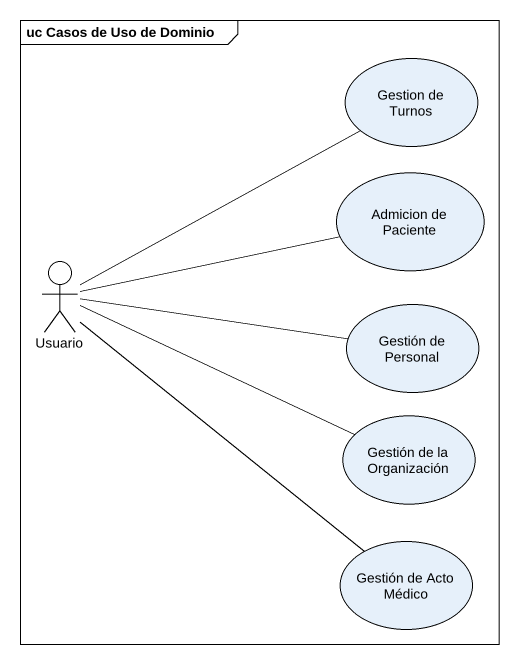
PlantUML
@startuml
mainframe uc Casos de Uso de Dominio
usecase "Gestion de Turnos" as Gestion_de_Turnos
usecase "Admicion de Paciente" as Admicion_de_Paciente
actor Usuario
usecase "Gestión de Personal" as Gestión_de_Personal
usecase "Gestión de la Organización" as Gestión_de_la_Organización
usecase "Gestión de Acto Médico" as Gestión_de_Acto_Médico
Usuario -up- Gestion_de_Turnos
Usuario -right- Admicion_de_Paciente
Usuario -right- Gestión_de_Personal
Usuario -right- Gestión_de_la_Organización
Usuario -- Gestión_de_Acto_Médico
@enduml
